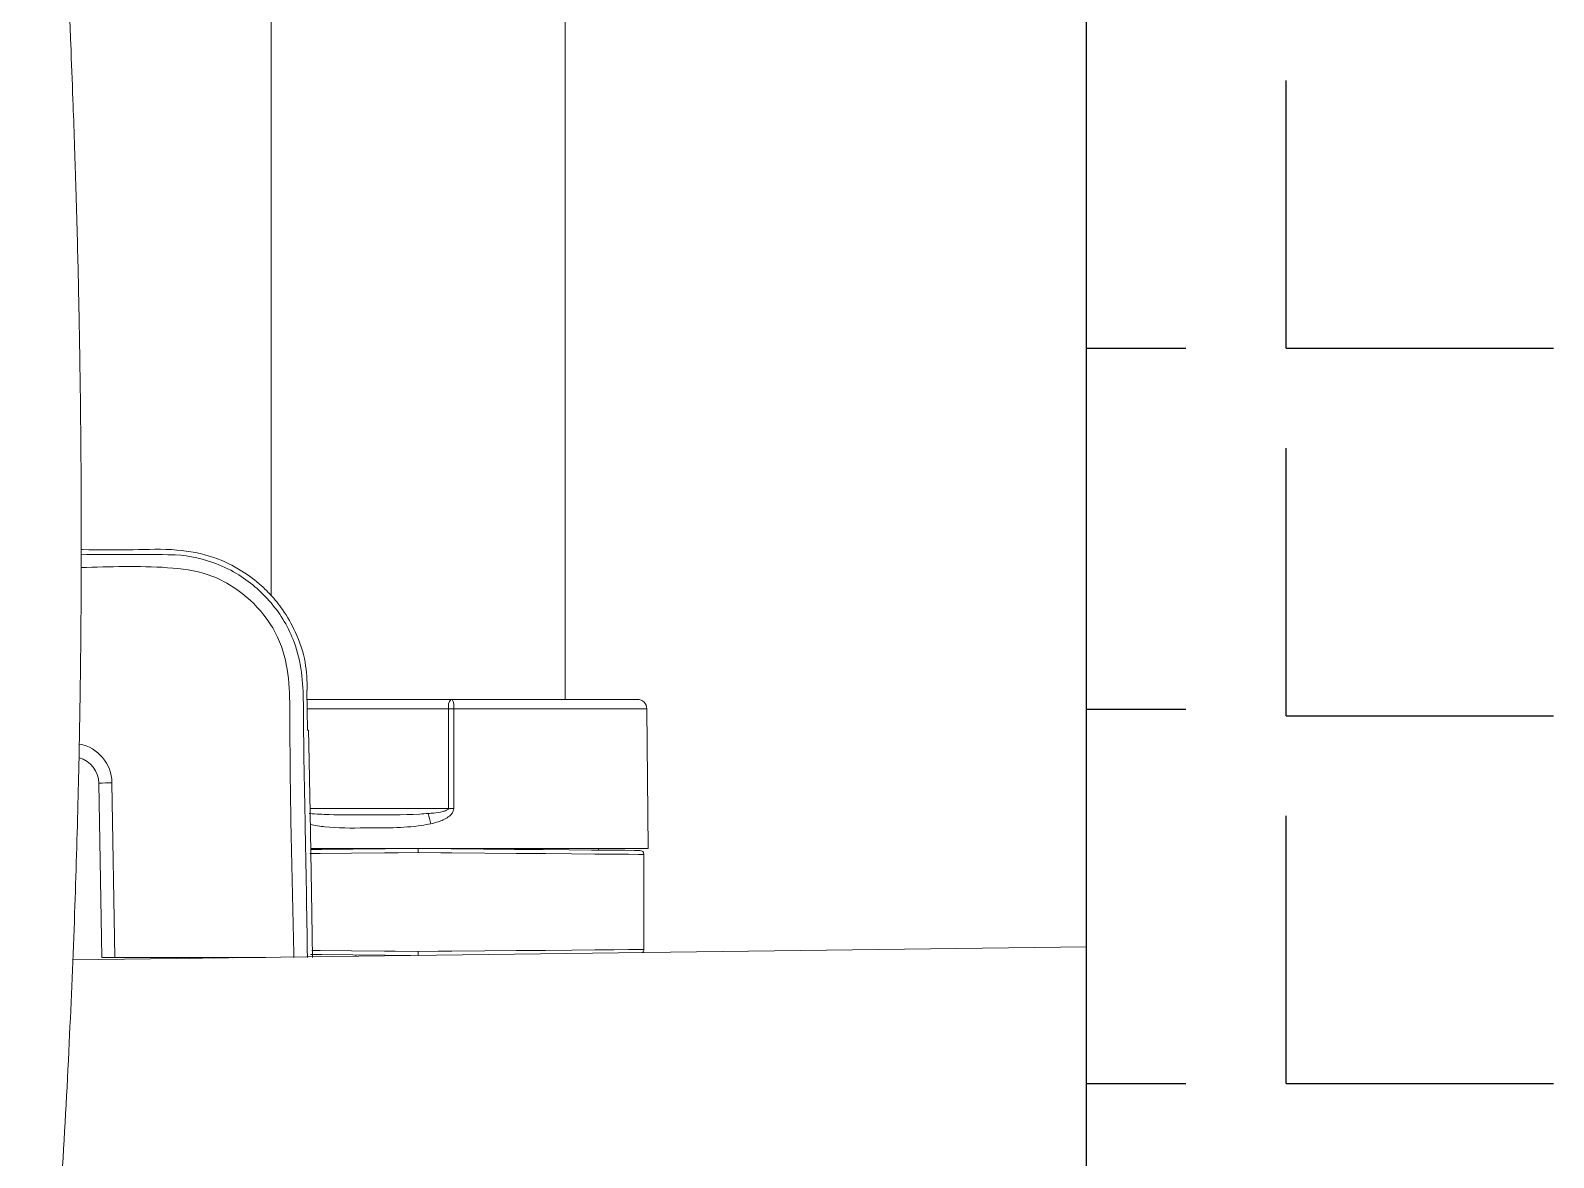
# Model space of a CAD drawing. Extents: x 3627 to 4221, y 1255 to 1675.
# Drawn here: x 4034.11 to 4056.9, y 1393.21 to 1410.07 of the extents above; entities that cross this region are included whole.
import ezdxf

# ---------------------------------------------------------------- set-up
doc = ezdxf.new("R2010")
doc.units = 0
doc.header["$LTSCALE"] = 7
doc.header["$MEASUREMENT"] = 0
doc.layers.get('0').update_dxf_attribs({"color": 2, "linetype": 'CONTINUOUS'})
doc.layers.add('HT', color=3, linetype='CONTINUOUS')

msp = doc.modelspace()

# ---------------------------------------------------------------- linework, layer by layer
at = {"color": 7, "linetype": 'Continuous', "lineweight": 15}
for p, q in [((4037.714, 1417.832), (4037.714, 1401.615)), ((4042.114, 1400.059), (4042.114, 1417.832)), ((4038.259, 1399.599), (4038.249, 1400.199)), ((4038.249, 1400.199), (4038.249, 1400.199)), ((4038.259, 1399.599), (4038.249, 1400.199)), ((4038.251, 1400.059), (4040.402, 1400.059)), ((4040.37, 1398.428), (4040.37, 1399.92)), ((4040.425, 1400.059), (4043.196, 1400.059)), ((4043.354, 1397.829), (4043.336, 1399.92)), ((4038.259, 1399.599), (4038.276, 1399.599)), ((4038.276, 1399.599), (4038.259, 1399.599)), ((4035.183, 1396.199), (4035.138, 1398.806)), ((4035.334, 1398.813), (4035.379, 1396.199)), ((4043.354, 1397.829), (4038.302, 1397.829)), ((4039.658, 1397.829), (4039.658, 1397.826)), ((4040.171, 1397.826), (4040.171, 1397.829)), ((4042.614, 1397.805), (4042.614, 1397.829)), ((4043.294, 1396.318), (4043.294, 1397.74)), ((4034.746, 1396.161), (4049.914, 1396.36)), ((4035.379, 1396.199), (4035.183, 1396.199)), ((4037.635, 1396.199), (4035.379, 1396.199)), ((4036.315, 1396.199), (4036.315, 1396.182)), ((4037.157, 1396.193), (4037.146, 1396.199)), ((4038.982, 1396.237), (4038.982, 1396.216)), ((4049.914, 1374.419), (4049.914, 1396.36))]:
    msp.add_line(p, q, dxfattribs=at)
at = {"color": 8, "linetype": 'Continuous', "lineweight": 15}
for p, q in [((4040.37, 1399.92), (4038.254, 1399.92)), ((4043.336, 1399.92), (4040.447, 1399.92)), ((4038.296, 1398.428), (4040.37, 1398.428)), ((4039.914, 1397.769), (4039.614, 1397.766)), ((4040.256, 1397.766), (4039.914, 1397.769)), ((4039.573, 1396.292), (4039.914, 1396.289)), ((4039.914, 1396.289), (4040.215, 1396.291))]:
    msp.add_line(p, q, dxfattribs=at)
at = {"color": 7, "linetype": 'Continuous', "lineweight": 15, "flags": 128}
for points in [[(4040.447, 1399.92), (4040.447, 1399.659), (4040.447, 1398.428)], [(4038.335, 1396.199), (4038.318, 1397.181), (4038.298, 1398.364), (4038.28, 1399.385), (4038.276, 1399.599)], [(4038.304, 1397.815), (4038.474, 1397.816), (4038.936, 1397.82), (4039.42, 1397.824), (4039.914, 1397.829)], [(4039.914, 1397.829), (4040.409, 1397.824), (4040.893, 1397.82), (4041.355, 1397.816), (4041.785, 1397.812), (4042.173, 1397.809), (4042.51, 1397.806), (4042.79, 1397.804), (4043.005, 1397.802), (4043.152, 1397.8), (4043.226, 1397.8), (4043.235, 1397.8)], [(4039.614, 1397.766), (4039.411, 1397.764), (4038.918, 1397.76), (4038.448, 1397.756), (4038.296, 1397.755)], [(4043.294, 1397.74), (4043.285, 1397.74), (4043.21, 1397.74), (4043.061, 1397.742), (4042.842, 1397.744), (4042.557, 1397.746), (4042.213, 1397.749), (4041.818, 1397.752), (4041.381, 1397.756), (4040.911, 1397.76), (4040.418, 1397.764), (4040.256, 1397.766)], [(4039.914, 1396.229), (4039.42, 1396.233), (4038.936, 1396.237), (4038.474, 1396.241), (4038.303, 1396.243)], [(4038.324, 1396.302), (4038.448, 1396.301), (4038.918, 1396.297), (4039.411, 1396.293), (4039.573, 1396.292)], [(4040.215, 1396.291), (4040.418, 1396.293), (4040.911, 1396.297), (4041.381, 1396.301), (4041.818, 1396.305), (4042.213, 1396.308), (4042.557, 1396.311), (4042.842, 1396.314), (4043.061, 1396.316), (4043.21, 1396.317), (4043.285, 1396.318), (4043.294, 1396.318)]]:
    msp.add_lwpolyline(points, dxfattribs=at)
at = {"color": 7, "linetype": 'Continuous', "lineweight": 15}
for centre, radius, start, end in [((4040.545, 1399.953), 0.178, 143.3573, 190.5644), ((4040.209, 1399.954), 0.241, 351.9746, 25.8823), ((4043.196, 1399.919), 0.14, 0.5, 90), ((4034.738, 1398.799), 0.4, 1, 74.8575), ((4035.333, 1396.072), 2.74, 89.9881, 94.0906), ((4037.717, 1397.652), 2.449, 12.9165, 16.6104), ((4040.408, 1376.366), 22.062, 89.9001, 90.0999), ((4043.234, 1397.74), 0.06, 5.5632, 89.5), ((4043.234, 1396.318), 0.06, 311.4173, 0)]:
    msp.add_arc(centre, radius, start, end, dxfattribs=at)
at = {"color": 8, "linetype": 'Continuous', "lineweight": 15}
msp.add_arc((4034.734, 1398.802), 0.6, 1, 79.0922, dxfattribs=at)
at = {"color": 7, "linetype": 'Continuous', "lineweight": 15}
for points, knots in [([(4034.438, 1390.702), (4034.487, 1391.403), (4034.585, 1392.809), (4034.696, 1394.862), (4034.777, 1396.796), (4034.829, 1398.538), (4034.859, 1400.067), (4034.873, 1401.396), (4034.876, 1402.584), (4034.871, 1403.706), (4034.86, 1404.75), (4034.844, 1405.712), (4034.827, 1406.53), (4034.811, 1407.134), (4034.8, 1407.509), (4034.793, 1407.749), (4034.784, 1408.034), (4034.77, 1408.47), (4034.748, 1409.097), (4034.715, 1409.935), (4034.669, 1410.979), (4034.612, 1412.135), (4034.543, 1413.387), (4034.462, 1414.72), (4034.362, 1416.221), (4034.247, 1417.816), (4034.158, 1418.911), (4034.115, 1419.447)], [0, 0, 0, 0, 0.07328, 0.146927, 0.214315, 0.275057, 0.328641, 0.373749, 0.413559, 0.452529, 0.490689, 0.522385, 0.552823, 0.575997, 0.585414, 0.591894, 0.601043, 0.615157, 0.637376, 0.666405, 0.702571, 0.746296, 0.787068, 0.833336, 0.885481, 0.943941, 1, 1, 1, 1]), ([(4038.256, 1400.199), (4038.252, 1400.338), (4038.242, 1400.636), (4038.102, 1401.045), (4037.912, 1401.38), (4037.731, 1401.604), (4037.531, 1401.802), (4037.257, 1402.008), (4036.834, 1402.213), (4036.275, 1402.32), (4035.616, 1402.291), (4035.139, 1402.299), (4034.881, 1402.299), (4034.874, 1402.299)], [0, 0, 0, 0, 0.090208, 0.194895, 0.278889, 0.341402, 0.382565, 0.46277, 0.564555, 0.687614, 0.830783, 0.995525, 1, 1, 1, 1]), ([(4040.447, 1399.92), (4040.425, 1399.92), (4040.399, 1399.92), (4040.373, 1399.92), (4040.37, 1399.92)], [0, 0, 0, 0, 0.8689458, 1, 1, 1, 1]), ([(4040.402, 1400.059), (4040.403, 1400.059), (4040.411, 1400.059), (4040.419, 1400.059), (4040.425, 1400.059)], [0, 0, 0, 0, 0.131054, 1, 1, 1, 1]), ([(4038.282, 1398.352), (4038.286, 1398.351), (4038.386, 1398.343), (4038.677, 1398.331), (4039.222, 1398.331), (4039.72, 1398.328), (4040.022, 1398.349), (4040.064, 1398.352)], [0, 0, 0, 0, 0.0075507, 0.172783, 0.5000419, 0.9312839, 1, 1, 1, 1]), ([(4040.064, 1398.352), (4040.09, 1398.354), (4040.163, 1398.36), (4040.256, 1398.373), (4040.329, 1398.394), (4040.358, 1398.409), (4040.367, 1398.419), (4040.369, 1398.424), (4040.37, 1398.427), (4040.37, 1398.428)], [0, 0, 0, 0, 0.245195, 0.682198, 0.86559, 0.951714, 0.972323, 0.989684, 1, 1, 1, 1]), ([(4040.447, 1398.428), (4040.445, 1398.414), (4040.441, 1398.383), (4040.407, 1398.332), (4040.326, 1398.269), (4040.218, 1398.226), (4040.133, 1398.206), (4040.104, 1398.199)], [0, 0, 0, 0, 0.095181, 0.212984, 0.40389, 0.793256, 1, 1, 1, 1]), ([(4039.914, 1397.769), (4039.914, 1397.77), (4039.914, 1397.775), (4039.914, 1397.786), (4039.914, 1397.801), (4039.914, 1397.816), (4039.914, 1397.827), (4039.914, 1397.828), (4039.914, 1397.829)], [0, 0, 0, 0, 0.056432, 0.141419, 0.356073, 0.570715, 0.785364, 1, 1, 1, 1]), ([(4036.496, 1396.184), (4036.464, 1396.188), (4036.421, 1396.193), (4036.397, 1396.198), (4036.392, 1396.199)], [0, 0, 0, 0, 0.779279, 1, 1, 1, 1]), ([(4036.86, 1396.189), (4036.823, 1396.192), (4036.784, 1396.195), (4036.744, 1396.199), (4036.741, 1396.199)], [0, 0, 0, 0, 0.941164, 1, 1, 1, 1]), ([(4037.087, 1396.199), (4037.106, 1396.197), (4037.125, 1396.195), (4037.133, 1396.192), (4037.134, 1396.192)], [0, 0, 0, 0, 0.947612, 1, 1, 1, 1]), ([(4039.914, 1396.289), (4039.914, 1396.287), (4039.914, 1396.283), (4039.914, 1396.271), (4039.914, 1396.256), (4039.914, 1396.241), (4039.914, 1396.231), (4039.914, 1396.229), (4039.914, 1396.229)], [0, 0, 0, 0, 0.056431, 0.141433, 0.356078, 0.570724, 0.785363, 1, 1, 1, 1])]:
    msp.add_open_spline(points, degree=3, knots=knots, dxfattribs=at)
at = {"color": 8, "linetype": 'Continuous', "lineweight": 15}
for points, knots in [([(4034.874, 1402.224), (4035.305, 1402.226), (4035.747, 1402.227), (4036.407, 1402.222), (4036.767, 1402.157), (4037.29, 1401.912), (4037.743, 1401.527), (4038.061, 1400.995), (4038.182, 1400.467), (4038.201, 1400.001), (4038.201, 1399.249), (4038.232, 1397.982), (4038.247, 1396.871), (4038.259, 1396.199), (4038.259, 1396.199)], [0, 0, 0, 0, 0.153109, 0.1566, 0.23397, 0.280045, 0.360375, 0.44071, 0.495241, 0.55054, 0.60591, 0.761807, 0.999975, 1, 1, 1, 1]), ([(4038.057, 1396.199), (4038.028, 1397.376), (4037.994, 1398.743), (4037.996, 1400.297), (4037.899, 1400.878), (4037.585, 1401.401), (4037.177, 1401.746), (4036.697, 1401.976), (4035.938, 1402.067), (4035.303, 1402.045), (4034.873, 1402.03)], [0, 0, 0, 0, 0.433448, 0.503225, 0.572101, 0.64734, 0.722578, 0.765721, 0.841441, 1, 1, 1, 1]), ([(4040.104, 1398.199), (4040.058, 1398.19), (4039.873, 1398.155), (4039.542, 1398.136), (4039.053, 1398.137), (4038.632, 1398.13), (4038.373, 1398.173), (4038.301, 1398.186)], [0, 0, 0, 0, 0.074692, 0.300692, 0.527082, 0.86833, 1, 1, 1, 1])]:
    msp.add_open_spline(points, degree=3, knots=knots, dxfattribs=at)
at = {"layer": 'HT', "ltscale": 0.5}
for p, q in [((4049.914, 1281.848), (4049.914, 1631.848)), ((4052.902, 1405.315), (4052.902, 1409.315)), ((4049.914, 1405.315), (4051.402, 1405.315)), ((4052.902, 1405.315), (4056.902, 1405.315)), ((4052.902, 1399.815), (4052.902, 1403.815)), ((4049.914, 1399.915), (4051.402, 1399.915)), ((4052.902, 1399.815), (4056.902, 1399.815)), ((4052.902, 1394.315), (4052.902, 1398.315)), ((4049.914, 1394.315), (4051.402, 1394.315)), ((4052.902, 1394.315), (4056.902, 1394.315))]:
    msp.add_line(p, q, dxfattribs=at)

doc.saveas('drawing.dxf')
